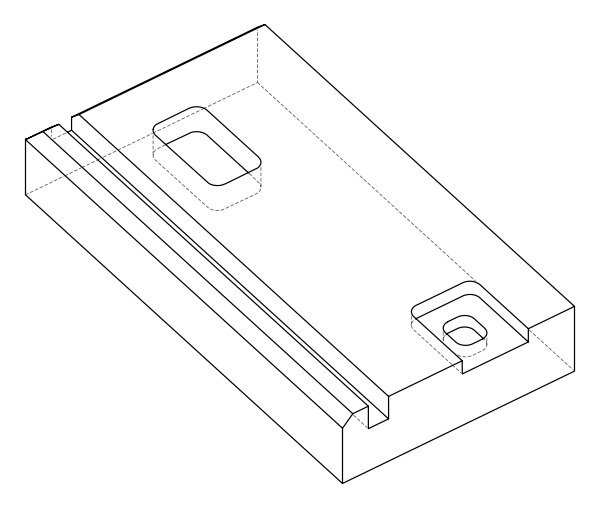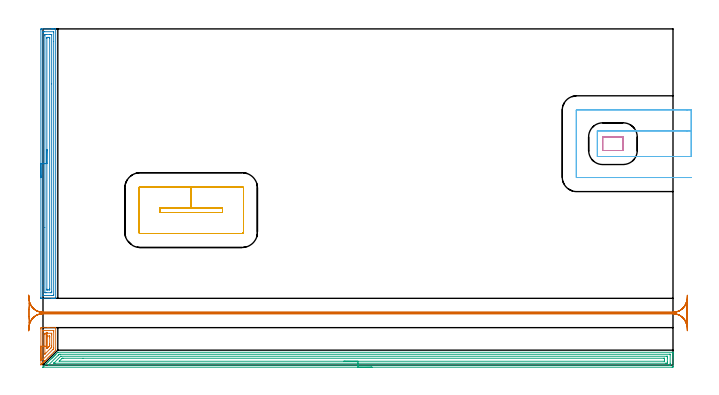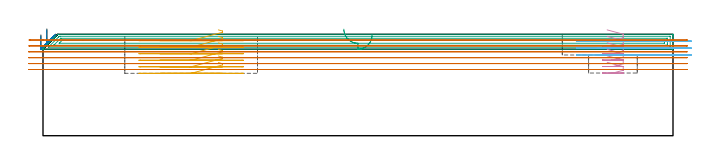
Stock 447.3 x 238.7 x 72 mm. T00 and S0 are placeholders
(PLAN: 7 operations, 1 tool changes, 42.1 min)
(1 AREA_MILL | FG_CHAMFER_SURFACE | UGT0205_001 | 0.93 min | 1801 mm3)
(2 AREA_MILL_1 | FG_CHAMFER_SURFACE_1 | UGT0205_001 | 6.36 min | 10878 mm3)
(3 AREA_MILL_2 | FG_CHAMFER_SURFACE_2 | UGT0205_001 | 14.4 min | 24735 mm3)
(4 MILL_RECTANGULAR_POCKET | POCKET_RECTANGULAR_STRAIGHT | UGT0201_135 | Follow Part, ap 4.975, ae 75% | 1.31 min | 25734 mm3)
(5 MILL_RECTANGULAR_POCKET_1 | POCKET_RECTANGULAR_STRAIGHT_1 | UGT0201_135 | Follow Part, ap 4.975, ae 75% | 4.62 min | 135719 mm3)
(6 MILL_SLOT | SLOT_PARTIAL_RECTANGULAR | UGT0201_135 | Follow Part, ap 4.975, ae 75% | 2.66 min | 64186 mm3)
(7 MILL_RECTANGULAR_SLOT | SLOT_RECTANGULAR | UGT0201_135 | Follow Part, ap 4.975, ae 75% | 11.86 min | 231912 mm3)
(TOOL UGT0205_001 | Chamfer Mill 20 x 3 x 45 deg. | D20 FL50 Z2)
(TOOL UGT0201_135 | Carbide End Mill 19.9 | D19.9 FL30 Z4)
(OP 1 AREA_MILL)
G17 G21 G94 G90
T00 M6
G54
G17 G0 G90 X-1.5 Y3.35 S1061 M3
G43 Z82. H0
Z71.5
G94 G1 Y3.388 Z70.628 F250.
Y3.502 Z69.764
Y3.691 Z68.912
Y3.953 Z68.08
Y4.287 Z67.274
Y4.69 Z66.5
Y5.159 Z65.764
Y5.69 Z65.072
Y6.279 Z64.429
Y6.922 Z63.84
Y7.614 Z63.308
Y8.35 Z62.84
Y9.124 Z62.437
Y9.93 Z62.103
Y10.762 Z61.841
Y11.614 Z61.652
Y12.479 Z61.538
Y13.35 Z61.5
Y25.675
X-1.498 Y26.14 Z61.502
X-1.491 Y26.592 Z61.505
X-1.084 Y26.6 Z61.911
X3.311 Z66.304
X4.152 Z67.151
X8.965 Z71.964
X8.994 Y26.59 Z71.994
X9. Y26.581 Z72.
Y11.145
Y10.605 Z71.985
X8.843 Y10.441 Z71.838
X7.991 Y9.591 Z70.991
X7.34 Y8.94 Z70.339
X6.017 Y7.617 Z69.016
X5.135 Y6.735 Z68.134
X4.253 Y5.853 Z67.252
X3.371 Y4.971 Z66.37
X2.489 Y4.088 Z65.488
X1.607 Y3.206 Z64.606
X1.553 Y3.151 Z64.55
X1.499 Y3.099 Z64.498
X1.313 Y2.912 Z64.312
X1.26 Y2.858 Z64.257
X1.207 Y2.807 Z64.206
X1.019 Y2.618 Z64.018
X0.967 Y2.565 Z63.964
X0.915 Y2.515 Z63.914
X0.725 Y2.324 Z63.724
X0.674 Y2.272 Z63.671
X0.623 Y2.223 Z63.622
X0.431 Y2.03 Z63.43
X0.381 Y1.979 Z63.378
X0.331 Y1.931 Z63.33
X0.137 Y1.736 Z63.136
X0.088 Y1.687 Z63.085
X0.039 Y1.639 Z63.038
X-0.157 Y1.442 Z62.842
X-0.205 Y1.394 Z62.792
X-0.253 Y1.347 Z62.746
X-0.451 Y1.148 Z62.548
X-0.498 Y1.101 Z62.499
X-0.545 Y1.055 Z62.454
X-0.745 Y0.854 Z62.254
X-0.791 Y0.808 Z62.206
X-0.836 Y0.763 Z62.163
X-1.039 Y0.56 Z61.96
X-1.084 Y0.515 Z61.913
X-1.334 Y0.266 Z61.665
X-1.492 Y0.119 Z61.505
X-1.5 Y0.266 Z61.5
Y13.35
X-0.086 Z62.914
Y24.256
X-0.085 Y24.376 Z62.915
X-0.081 Y24.565 Z62.919
X-0.08 Y24.581 Z62.92
X-0.04 Y24.59 Z62.96
X0.078 Y24.596 Z63.078
X0.227 Y24.599 Z63.227
X7.482 Y24.6 Z70.482
X7.546 Y24.597 Z70.546
X7.566 Y24.593 Z70.566
X7.579 Y24.588 Z70.579
X7.581 Y24.562 Z70.581
X7.585 Y24.497 Z70.585
Y24.376
X7.586 Y23.614 Z70.586
X7.585 Y12.147 Z70.585
X7.584 Y12.027 Z70.584
X7.579 Y11.651 Z70.579
X7.395 Y11.456 Z70.395
X7.094 Y11.145 Z70.094
X-0.084 Y3.967 Z62.916
X-0.085 Y3.968 Z62.915
X-0.086 Y13.35 Z62.914
X1.328 Z64.328
X1.329 Y21.73 Z64.329
X1.33 Y21.953 Z64.33
X1.334 Y22.18 Z64.334
X1.343 Y22.59 Z64.343
X1.553 Y22.599 Z64.553
X1.565 Y22.6 Z64.565
X5.959 Z68.959
X6.152 Y22.59 Z69.152
X6.165 Y22.53 Z69.165
X6.168 Y22.509 Z69.168
X6.17 Y22.388 Z69.17
X6.171 Y21.73 Z69.171
Y21.505
Y13.567
X6.167 Y12.909 Z69.167
X6.165 Y12.69 Z69.165
X5.947 Y12.457 Z68.947
X5.736 Y12.239 Z68.736
X5.528 Y12.027 Z68.528
X5.298 Y11.797 Z68.298
X2. Y8.499 Z65.
X1.775 Y8.275 Z64.775
X1.553 Y8.054 Z64.553
X1.331 Y7.839 Z64.331
X1.33 Y7.84 Z64.33
Y7.841
X1.328 Y13.35 Z64.328
X2.743 Z65.743
Y19.966
X2.744 Y20.534 Z65.744
X2.747 Y20.572 Z65.747
X2.749 Y20.586 Z65.749
X2.759 Y20.59 Z65.759
X2.836 Y20.595 Z65.836
X2.994 Y20.598 Z65.994
X4.436 Y20.6 Z67.436
X4.609 Y20.599 Z67.609
X4.696 Y20.596 Z67.696
X4.738 Y20.591 Z67.738
X4.751 Y20.588 Z67.751
X4.752 Y20.577 Z67.752
X4.756 Y20.279 Z67.756
X4.757 Y19.966 Z67.757
Y19.396
Y14.985
Y14.673
X4.755 Y14.105 Z67.755
X4.752 Y13.791 Z67.752
X4.75 Y13.724 Z67.75
X4.707 Y13.668 Z67.707
X4.622 Y13.577 Z67.622
X4.514 Y13.465 Z67.514
X4.189 Y13.138 Z67.189
X3.635 Y12.583 Z66.635
X3.311 Y12.259 Z66.311
X3.078 Y12.027 Z66.078
X2.962 Y11.913 Z65.962
X2.749 Y11.708 Z65.749
X2.748 Y11.709 Z65.748
X2.746 Y11.712 Z65.746
X2.743 Y12.027 Z65.743
Y12.226
Y12.597
Y13.35
Y14.222 Z65.781
Y15.087 Z65.895
Y15.938 Z66.083
Y16.77 Z66.346
Y17.576 Z66.68
Y18.35 Z67.082
Y19.086 Z67.551
Y19.778 Z68.082
Y20.421 Z68.672
Y21.01 Z69.315
Y21.542 Z70.007
Y22.01 Z70.743
Y22.413 Z71.517
Y22.747 Z72.323
Y23.009 Z73.155
Y23.198 Z74.006
Y23.312 Z74.871
Y23.35 Z75.743
G0 Z82.
M5
M2
(OP 2 AREA_MILL_1)
G17 G21 G94 G90
T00 M6
G54
G17 G0 G90 X-1.5 Y133.05 S1061 M3
G43 Z82. H0
Z71.5
G94 G1 Y133.088 Z70.628 F250.
Y133.202 Z69.764
Y133.391 Z68.912
Y133.653 Z68.08
Y133.987 Z67.274
Y134.39 Z66.5
Y134.858 Z65.764
Y135.39 Z65.072
Y135.979 Z64.429
Y136.622 Z63.84
Y137.314 Z63.308
Y138.05 Z62.84
Y138.824 Z62.437
Y139.63 Z62.103
Y140.462 Z61.841
Y141.314 Z61.652
Y142.178 Z61.538
Y143.05 Z61.5
X-1.499 Y238.095 Z61.501
X-1.496 Y238.513 Z61.502
X-1.492 Y238.69 Z61.506
X-1.084 Y238.7 Z61.913
X5.947 Z68.941
X6.513 Z69.51
X6.826 Z69.822
X7.392 Z70.388
X7.705 Z70.7
X8.704 Z71.704
X8.994 Y238.69 Z71.993
X9. Y238.541 Z72.
Y47.559
X8.994 Y47.41 Z71.993
X8.703 Y47.4 Z71.703
X8.332 Z71.331
X7.705 Z70.7
X6.513 Z69.51
X5.947 Z68.941
X-1.368 Y47.401 Z61.629
X-1.492 Y47.41 Z61.506
X-1.499 Y47.534 Z61.499
X-1.5 Y48.005 Z61.5
Y143.05
X-0.086 Z62.914
X-0.085 Y236.188 Z62.915
X-0.084 Y236.31 Z62.916
X-0.079 Y236.686 Z62.921
X0.294 Y236.696 Z63.294
X0.674 Y236.699 Z63.674
X1.169 Y236.7 Z64.169
X7.506 Y236.699 Z70.506
X7.535 Y236.697 Z70.535
X7.564 Y236.691 Z70.564
X7.579 Y236.687 Z70.579
X7.58 Y236.665 Z70.58
X7.585 Y236.432 Z70.585
X7.586 Y229.766 Z70.586
X7.585 Y49.912 Z70.585
X7.584 Y49.79 Z70.584
X7.579 Y49.414 Z70.579
X7.206 Y49.404 Z70.206
X6.826 Y49.402 Z69.826
X6.331 Y49.4 Z69.331
X-0.007 Y49.401 Z62.993
X-0.035 Y49.403 Z62.965
X-0.064 Y49.409 Z62.936
X-0.079 Y49.413 Z62.921
X-0.08 Y49.435 Z62.92
X-0.085 Y49.668 Z62.915
X-0.086 Y56.342 Z62.914
Y143.05
X1.328 Z64.328
X1.329 Y233.86 Z64.329
X1.331 Y234.525 Z64.331
X1.333 Y234.638 Z64.333
X1.335 Y234.686 Z64.335
X1.387 Y234.694 Z64.387
X1.553 Y234.697 Z64.553
X2.259 Y234.7 Z65.259
X4.896 Z67.896
X5.775 Y234.699 Z68.775
X5.947 Y234.697 Z68.947
X6.119 Y234.692 Z69.119
X6.163 Y234.69 Z69.163
X6.166 Y234.66 Z69.166
X6.169 Y234.601 Z69.169
X6.171 Y234.525 Z69.171
Y199.664
Y52.24
X6.169 Y51.575 Z69.169
X6.167 Y51.462 Z69.167
X6.165 Y51.414 Z69.165
X6.113 Y51.406 Z69.113
X5.947 Y51.403 Z68.947
X5.241 Y51.4 Z68.241
X2.604 Z65.604
X1.725 Z64.725
X1.553 Y51.403 Z64.553
X1.381 Y51.408 Z64.381
X1.337 Y51.41 Z64.337
X1.334 Y51.44 Z64.334
X1.331 Y51.499 Z64.331
X1.329 Y51.575 Z64.329
X1.328 Y97.759 Z64.328
Y143.05
X2.743 Z65.743
Y231.848
X2.745 Y232.422 Z65.745
X2.748 Y232.616 Z65.748
X2.749 Y232.678 Z65.749
X2.787 Y232.69 Z65.787
X3.35 Y232.7 Z66.35
X4.229 Z67.229
X4.611 Y232.696 Z67.611
X4.706 Y232.693 Z67.706
X4.748 Y232.69 Z67.748
X4.751 Y232.659 Z67.751
X4.753 Y232.573 Z67.753
X4.757 Y232.164 Z67.757
Y54.252
X4.755 Y53.678 Z67.755
X4.752 Y53.484 Z67.752
X4.751 Y53.422 Z67.751
X4.713 Y53.41 Z67.713
X4.15 Y53.4 Z67.15
X3.271 Z66.271
X2.889 Y53.404 Z65.889
X2.794 Y53.407 Z65.794
X2.752 Y53.41 Z65.752
X2.749 Y53.44 Z65.749
X2.747 Y53.527 Z65.747
X2.743 Y53.936 Z65.743
Y143.05
Y143.922 Z65.781
Y144.786 Z65.895
Y145.638 Z66.083
Y146.47 Z66.346
Y147.276 Z66.68
Y148.05 Z67.082
Y148.786 Z67.551
Y149.478 Z68.082
Y150.121 Z68.672
Y150.71 Z69.315
Y151.242 Z70.007
Y151.71 Z70.743
Y152.113 Z71.516
Y152.447 Z72.322
Y152.709 Z73.154
Y152.898 Z74.006
Y153.012 Z74.871
Y153.05 Z75.743
G0 Z82.
M5
M2
(OP 3 AREA_MILL_2)
G17 G21 G94 G90
T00 M6
G54
G17 G0 G90 X233.603 Y-1.5 S1061 M3
G43 Z82. H0
Z71.4
G94 G1 X233.565 Z70.528 F250.
X233.452 Z69.664
X233.263 Z68.812
X233. Z67.98
X232.667 Z67.174
X232.264 Z66.4
X231.795 Z65.664
X231.264 Z64.972
X230.675 Z64.329
X230.031 Z63.74
X229.339 Z63.208
X228.603 Z62.74
X227.83 Z62.337
X227.024 Z62.003
X226.192 Z61.741
X225.34 Z61.552
X224.475 Z61.438
X223.603 Z61.4
X0.051 Y-1.499
X-0.086 Y-1.492 Z61.404
X-0.088 Y-1.491
X0.088 Y-1.314 Z61.585
X0.129 Y-1.273 Z61.627
X0.646 Y-0.754 Z62.143
X1.234 Y-0.167 Z62.733
X1.821 Y0.421 Z63.319
X2.116 Y0.715 Z63.615
X2.77 Y1.37 Z64.269
X3.664 Y2.264 Z65.163
X4.558 Y3.158 Z66.057
X5.347 Y3.947 Z66.845
X5.452 Y4.053 Z66.95
X5.786 Y4.385 Z67.285
X6.003 Y4.603 Z67.503
X6.228 Y4.828 Z67.727
X6.346 Y4.948 Z67.844
X6.522 Y5.122 Z68.02
X6.793 Y5.394 Z68.292
X6.961 Y5.563 Z68.458
X7.126 Y5.727 Z68.625
X7.24 Y5.841 Z68.739
X7.401 Y6.004 Z68.899
X7.561 Y6.162 Z69.059
X7.687 Y6.288 Z69.186
X7.842 Y6.444 Z69.34
X7.995 Y6.596 Z69.494
X8.134 Y6.735 Z69.633
X8.283 Y6.885 Z69.781
X8.43 Y7.031 Z69.928
X8.581 Y7.182 Z70.08
X8.724 Y7.326 Z70.222
X8.864 Y7.465 Z70.363
X9.028 Y7.629 Z70.527
X9.165 Y7.767 Z70.663
X10.37 Y8.971 Z71.868
X10.496 Y9.092 Z71.989
X10.503 Y9.094 Z71.991
X10.817 Y9.1 Z72.
X447.119
X447.293 Y9.097 Z71.988
X447.294 Y9.096 Z71.986
X447.3 Y8.734 Z71.634
Y8.48 Z71.38
Y7.767 Z70.662
Y6.528 Z69.425
Y5.122 Z68.018
Y-0.786 Z62.112
X447.297 Y-1.048 Z61.849
X447.29 Y-1.492 Z61.406
X447.126 Y-1.495 Z61.403
X446.672 Y-1.5 Z61.4
X223.603
Y-0.086 Z62.814
X4.028 Y-0.085 Z62.815
X3.829 Y-0.08 Z62.82
X3.789 Y-0.079 Z62.821
Y-0.073 Z62.827
X3.804 Y-0.055 Z62.845
X3.897 Y0.044 Z62.944
X3.996 Y0.145 Z63.045
X4.111 Y0.261 Z63.161
X10.998 Y7.147 Z70.047
X11.264 Y7.411 Z70.311
X11.447 Y7.586 Z70.486
X11.554 Y7.679 Z70.579
X12.24 Y7.686 Z70.586
X444.884 Y7.685 Z70.585
X444.967
X445.264 Y7.679 Z70.579
X445.291 Y7.676 Z70.576
X445.294 Y7.653 Z70.553
X445.298 Y7.618 Z70.518
X445.299 Y7.585 Z70.485
X445.3 Y7.356 Z70.256
Y1.186 Z64.086
X445.298 Y0.715 Z63.615
X445.294 Y0.31 Z63.21
X445.28 Y-0.079 Z62.821
X444.884 Y-0.084 Z62.816
X444.801 Y-0.085 Z62.815
X223.603 Y-0.086 Z62.814
Y1.328 Z64.228
X8.581 Y1.329 Z64.229
X7.958
X7.729 Y1.332 Z64.232
X7.687 Y1.334 Z64.234
X7.65 Y1.339 Z64.239
X7.668 Y1.363 Z64.263
X7.687 Y1.386 Z64.286
X12.304 Y6.004 Z68.904
X12.556 Y6.247 Z69.147
X12.575 Y6.264 Z69.164
X12.618 Y6.267 Z69.167
X12.69 Y6.27 Z69.17
X12.781 Y6.271 Z69.171
X442.824
X443.096 Y6.27 Z69.17
X443.186 Y6.268 Z69.168
X443.257 Y6.265 Z69.165
X443.29 Y6.257 Z69.157
X443.293 Y6.205 Z69.105
X443.297 Y6.004 Z68.904
X443.3 Y5.803 Z68.703
Y5.122 Z68.022
Y2.276 Z65.176
X443.298 Y1.596 Z64.496
X443.296 Y1.399 Z64.299
X443.29 Y1.335 Z64.235
X443.231 Y1.333 Z64.233
X443.096 Y1.331 Z64.231
X442.473 Y1.329 Z64.229
X442.202 Y1.328 Z64.228
X223.603
Y2.743 Z65.643
X11.646 Y2.744 Z65.644
X11.585 Y2.745 Z65.645
X11.529 Y2.749 Z65.649
X11.512 Y2.751 Z65.651
X11.523 Y2.764 Z65.664
X11.618 Y2.866 Z65.766
X11.689 Y2.94 Z65.84
X13.465 Y4.715 Z67.615
X13.534 Y4.783 Z67.683
X13.579 Y4.823 Z67.723
X13.604 Y4.844 Z67.744
X13.635 Y4.85 Z67.75
X13.946 Y4.854 Z67.754
X14.215 Y4.856 Z67.756
X28.399 Y4.857 Z67.757
X440.683
X441.16 Y4.855 Z67.755
X441.266 Y4.852 Z67.752
X441.284 Y4.851 Z67.751
X441.29 Y4.838 Z67.738
X441.294 Y4.786 Z67.686
X441.298 Y4.678 Z67.578
X441.3 Y4.248 Z67.148
Y3.367 Z66.267
X441.299 Y2.922 Z65.822
X441.298 Y2.813 Z65.713
X441.293 Y2.759 Z65.659
X441.29 Y2.751 Z65.651
X441.282 Y2.748 Z65.648
X441.247 Y2.745 Z65.645
X441.038 Y2.743 Z65.643
X223.603
X222.732 Z65.681
X221.867 Z65.795
X221.015 Z65.983
X220.183 Z66.246
X219.377 Z66.58
X218.603 Z66.982
X217.868 Z67.451
X217.176 Z67.982
X216.532 Z68.572
X215.943 Z69.215
X215.412 Z69.907
X214.943 Z70.643
X214.54 Z71.416
X214.207 Z72.222
X213.944 Z73.054
X213.755 Z73.906
X213.642 Z74.771
X213.603 Z75.643
G0 Z82.
M5
M2
(OP 4 MILL_RECTANGULAR_POCKET)
G17 G21 G94 G90
T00 M6
G54
G17 G0 G90 X400.537 Y152.35 S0 M3
G43 Z82.128 H0
Z75.128
G94 G1 X411.923 Z72.077 F250.
X411.95 Y152.377 Z72.067
Y162.023 Z69.483
X411.923 Y162.05 Z69.472
X404.65 Z67.524
X397.4 F500.
X397.37 Y162.052
X397.348 Y162.03
X397.35 Y162.
Y152.4
X397.348 Y152.37
X397.37 Y152.348
X397.4 Y152.35
X411.9
X411.93 Y152.348
X411.952 Y152.37
X411.95 Y152.4
Y162.
X411.952 Y162.03
X411.93 Y162.052
X411.9 Y162.05
X404.65
X403.65
G0 X400.537 Y152.35 Z70.524
G1 X411.923 Z67.473 F250.
X411.95 Y152.377 Z67.462
Y162.023 Z64.878
X411.923 Y162.05 Z64.868
X404.65 Z62.919
X397.4 F500.
X397.37 Y162.052
X397.348 Y162.03
X397.35 Y162.
Y152.4
X397.348 Y152.37
X397.37 Y152.348
X397.4 Y152.35
X411.9
X411.93 Y152.348
X411.952 Y152.37
X411.95 Y152.4
Y162.
X411.952 Y162.03
X411.93 Y162.052
X411.9 Y162.05
X404.65
X403.65
G0 X400.537 Y152.35 Z65.919
G1 X411.923 Z62.868 F250.
X411.95 Y152.377 Z62.858
Y162.023 Z60.273
X411.923 Y162.05 Z60.263
X404.65 Z58.314
X397.4 F500.
X397.37 Y162.052
X397.348 Y162.03
X397.35 Y162.
Y152.4
X397.348 Y152.37
X397.37 Y152.348
X397.4 Y152.35
X411.9
X411.93 Y152.348
X411.952 Y152.37
X411.95 Y152.4
Y162.
X411.952 Y162.03
X411.93 Y162.052
X411.9 Y162.05
X404.65
X403.65
G0 X400.537 Y152.35 Z61.314
G1 X411.923 Z58.263 F250.
X411.95 Y152.377 Z58.253
Y162.023 Z55.668
X411.923 Y162.05 Z55.658
X404.65 Z53.709
X397.4 F500.
X397.37 Y162.052
X397.348 Y162.03
X397.35 Y162.
Y152.4
X397.348 Y152.37
X397.37 Y152.348
X397.4 Y152.35
X411.9
X411.93 Y152.348
X411.952 Y152.37
X411.95 Y152.4
Y162.
X411.952 Y162.03
X411.93 Y162.052
X411.9 Y162.05
X404.65
X403.65
G0 X400.537 Y152.35 Z56.709
G1 X411.923 Z53.659 F250.
X411.95 Y152.377 Z53.648
Y162.023 Z51.064
X411.923 Y162.05 Z51.053
X404.65 Z49.105
X397.4 F500.
X397.37 Y162.052
X397.348 Y162.03
X397.35 Y162.
Y152.4
X397.348 Y152.37
X397.37 Y152.348
X397.4 Y152.35
X411.9
X411.93 Y152.348
X411.952 Y152.37
X411.95 Y152.4
Y162.
X411.952 Y162.03
X411.93 Y162.052
X411.9 Y162.05
X404.65
X403.65
G0 X400.537 Y152.35 Z52.105
G1 X411.923 Z49.054 F250.
X411.95 Y152.377 Z49.044
Y162.023 Z46.459
X411.923 Y162.05 Z46.449
X404.65 Z44.5
X397.4 F500.
X397.37 Y162.052
X397.348 Y162.03
X397.35 Y162.
Y152.4
X397.348 Y152.37
X397.37 Y152.348
X397.4 Y152.35
X411.9
X411.93 Y152.348
X411.952 Y152.37
X411.95 Y152.4
Y162.
X411.952 Y162.03
X411.93 Y162.052
X411.9 Y162.05
X404.65
X403.65
G0 Z82.128
M5
M2
(OP 5 MILL_RECTANGULAR_POCKET_1)
G17 G21 G94 G90
T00 M6
G54
G17 G0 G90 X124.494 Y108.375 S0 M3
G43 Z82.128 H0
Z75.128
G94 G1 X127.425 Z74.343 F250.
Y111.725 Z73.445
X105.2 Z67.49
X82.975 F500.
Y108.375
X127.425
Y111.725
X105.2
Y126.65
X69.1
G3 X68.05 Y125.6 R1.05
G1 Y94.5
G3 X69.1 Y93.45 R1.05
G1 X141.3
G3 X142.35 Y94.5 R1.05
G1 Y125.6
G3 X141.3 Y126.65 R1.05
G1 X105.2
X104.2
G0 X124.494 Y108.375 Z70.49
G1 X127.425 Z69.705 F250.
Y111.725 Z68.807
X105.2 Z62.852
X82.975 F500.
Y108.375
X127.425
Y111.725
X105.2
Y126.65
X69.1
G3 X68.05 Y125.6 R1.05
G1 Y94.5
G3 X69.1 Y93.45 R1.05
G1 X141.3
G3 X142.35 Y94.5 R1.05
G1 Y125.6
G3 X141.3 Y126.65 R1.05
G1 X105.2
X104.2
G0 X124.494 Y108.375 Z65.852
G1 X127.425 Z65.067 F250.
Y111.725 Z64.169
X105.2 Z58.214
X82.975 F500.
Y108.375
X127.425
Y111.725
X105.2
Y126.65
X69.1
G3 X68.05 Y125.6 R1.05
G1 Y94.5
G3 X69.1 Y93.45 R1.05
G1 X141.3
G3 X142.35 Y94.5 R1.05
G1 Y125.6
G3 X141.3 Y126.65 R1.05
G1 X105.2
X104.2
G0 X124.494 Y108.375 Z61.214
G1 X127.425 Z60.429 F250.
Y111.725 Z59.531
X105.2 Z53.576
X82.975 F500.
Y108.375
X127.425
Y111.725
X105.2
Y126.65
X69.1
G3 X68.05 Y125.6 R1.05
G1 Y94.5
G3 X69.1 Y93.45 R1.05
G1 X141.3
G3 X142.35 Y94.5 R1.05
G1 Y125.6
G3 X141.3 Y126.65 R1.05
G1 X105.2
X104.2
G0 X124.494 Y108.375 Z56.576
G1 X127.425 Z55.791 F250.
Y111.725 Z54.893
X105.2 Z48.938
X82.975 F500.
Y108.375
X127.425
Y111.725
X105.2
Y126.65
X69.1
G3 X68.05 Y125.6 R1.05
G1 Y94.5
G3 X69.1 Y93.45 R1.05
G1 X141.3
G3 X142.35 Y94.5 R1.05
G1 Y125.6
G3 X141.3 Y126.65 R1.05
G1 X105.2
X104.2
G0 X124.494 Y108.375 Z51.938
G1 X127.425 Z51.153 F250.
Y111.725 Z50.255
X105.2 Z44.3
X82.975 F500.
Y108.375
X127.425
Y111.725
X105.2
Y126.65
X69.1
G3 X68.05 Y125.6 R1.05
G1 Y94.5
G3 X69.1 Y93.45 R1.05
G1 X141.3
G3 X142.35 Y94.5 R1.05
G1 Y125.6
G3 X141.3 Y126.65 R1.05
G1 X105.2
X104.2
G0 Z82.128
M5
M2
(OP 6 MILL_SLOT)
G17 G21 G94 G90
T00 M6
G54
G17 G0 G90 X460.25 Y166.325 S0 M3
G43 Z82.128 H0
Z67.186
G94 G1 X457.25 F250.
X393.575 F500.
Y148.075
X457.25
X460.25 F250.
Y181.25
X457.25
X378.9 F500.
G3 X378.65 Y181. R0.25
G1 Y133.4
G3 X378.9 Y133.15 R0.25
G1 X457.25
X460.25 F250.
G0 Y166.325 Z62.243
G1 X457.25
X393.575 F500.
Y148.075
X457.25
X460.25 F250.
Y181.25
X457.25
X378.9 F500.
G3 X378.65 Y181. R0.25
G1 Y133.4
G3 X378.9 Y133.15 R0.25
G1 X457.25
X460.25 F250.
G0 Y166.325 Z57.3
G1 X457.25
X393.575 F500.
Y148.075
X457.25
X460.25 F250.
Y181.25
X457.25
X378.9 F500.
G3 X378.65 Y181. R0.25
G1 Y133.4
G3 X378.9 Y133.15 R0.25
G1 X457.25
X460.25 F250.
G0 Z82.128
M5
M2
(OP 7 MILL_RECTANGULAR_SLOT)
G17 G21 G94 G90
T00 M6
G54
G17 G0 G90 X457.453 Y49.619 S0 M3
G43 Z82.128 H0
Z67.94
G94 G1 X457.22 Y46.628 F250.
G2 X447.3 Y37.45 R9.95 F500.
G1 X0.
G2 X-9.149 Y43.489 R9.95
G3 X-9.95 Y39.579 R9.95
G1 Y34.42
G3 X-9.15 Y30.51 R9.95
G2 X0. Y36.55 R9.95
G1 X447.3
G2 X457.22 Y27.372 R9.95
G1 X457.453 Y24.381 F250.
G0 Y49.619 Z63.752
G1 X457.22 Y46.628
G2 X447.3 Y37.45 R9.95 F500.
G1 X0.
G2 X-9.785 Y45.594 R9.95
G1 X-9.814 Y45.599
G3 X-9.95 Y43.961 R9.95
G1 Y30.045
G3 X-9.814 Y28.404 R9.95
G1 X-9.784 Y28.409
G2 X0. Y36.55 R9.95
G1 X447.3
G2 X457.22 Y27.372 R9.95
G1 X457.453 Y24.381 F250.
G0 Z82.128
X-10.153
Z59.564
G1 X-9.92 Y27.372
G2 X0. Y36.55 R9.95 F500.
G1 X447.3
G2 X457.22 Y27.372 R9.95
G1 X457.25
Y46.628
X457.22
G2 X447.3 Y37.45 R9.95
G1 X0.
G2 X-9.92 Y46.628 R9.95
G1 X-10.153 Y49.619 F250.
G0 Y24.381 Z55.376
G1 X-9.92 Y27.372
G2 X0. Y36.55 R9.95 F500.
G1 X447.3
G2 X457.22 Y27.372 R9.95
G1 X457.25
Y46.628
X457.22
G2 X447.3 Y37.45 R9.95
G1 X0.
G2 X-9.92 Y46.628 R9.95
G1 X-10.153 Y49.619 F250.
G0 Y24.381 Z51.188
G1 X-9.92 Y27.372
G2 X0. Y36.55 R9.95 F500.
G1 X447.3
G2 X457.22 Y27.372 R9.95
G1 X457.25
Y46.628
X457.22
G2 X447.3 Y37.45 R9.95
G1 X0.
G2 X-9.92 Y46.628 R9.95
G1 X-10.153 Y49.619 F250.
G0 Y24.381 Z47.
G1 X-9.92 Y27.372
G2 X0. Y36.55 R9.95 F500.
G1 X447.3
G2 X457.22 Y27.372 R9.95
G1 X457.25
Y46.628
X457.22
G2 X447.3 Y37.45 R9.95
G1 X0.
G2 X-9.92 Y46.628 R9.95
G1 X-10.153 Y49.619 F250.
G0 Z82.128
M5
M2
